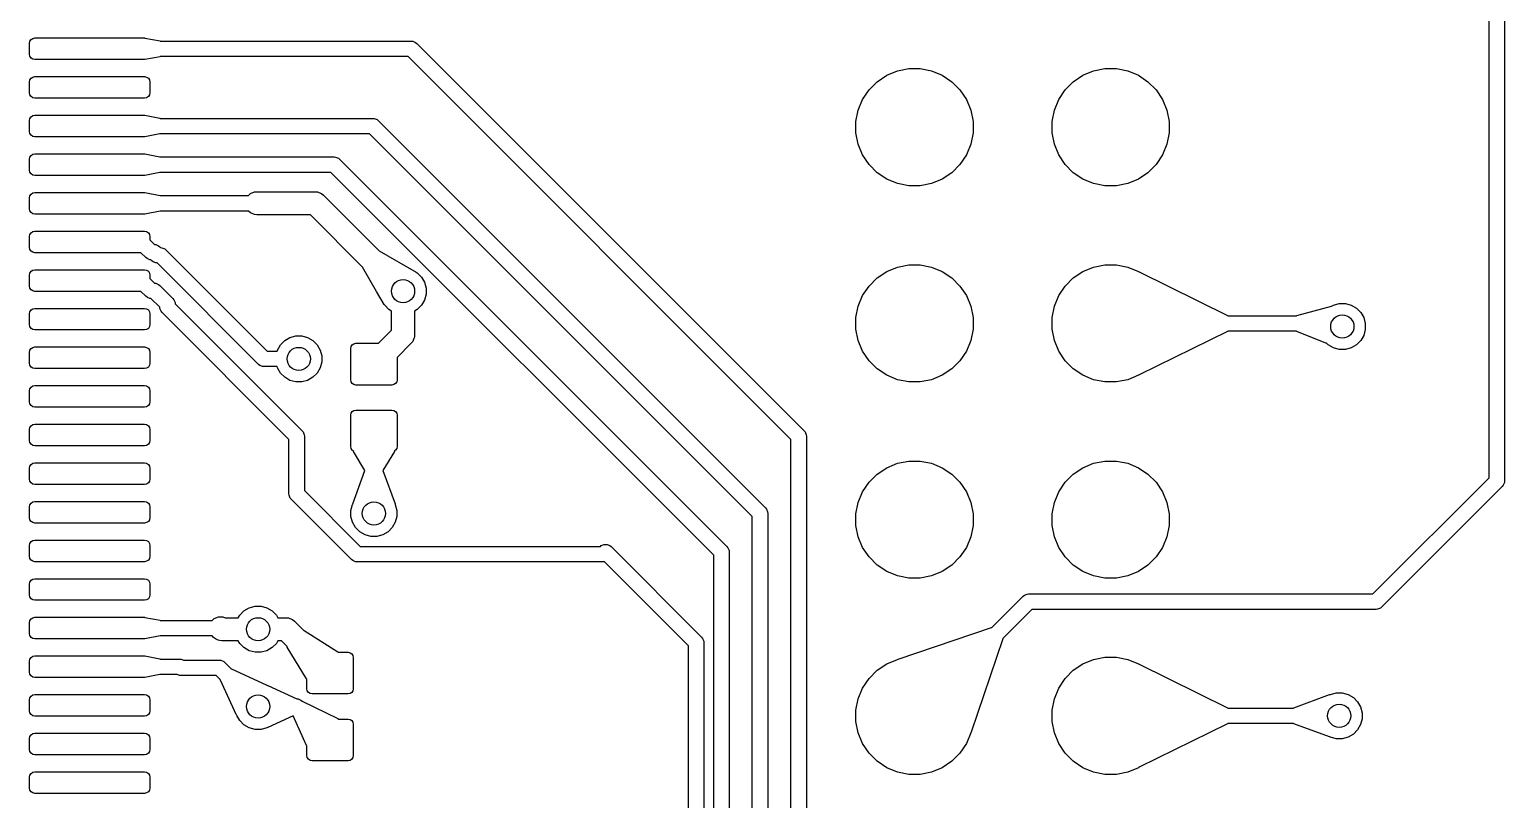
# Model space of a CAD drawing. Header units: inches. Extents: x 2.77 to 6.15, y -3.57 to -1.68.
# Drawn here: x 4.509 to 5.261, y -2.98 to -2.588 of the extents above; entities that cross this region are included whole.
import ezdxf

# ---------------------------------------------------------------- set-up
doc = ezdxf.new("R2010")
doc.units = ezdxf.units.IN
doc.header["$MEASUREMENT"] = 0
doc.layers.add('F.Cu', color=13, linetype='CONTINUOUS', true_color=0xc83434)

msp = doc.modelspace()

# ---------------------------------------------------------------- linework, layer by layer
at = {"layer": 'F.Cu', "linetype": 'CONTINUOUS'}
for p, q in [((5.25354, -2.81648), (5.25354, -2.4851)), ((5.26142, -2.48346), (5.26142, -2.81811)), ((4.50945, -2.59508), (4.50966, -2.59402)), ((4.50966, -2.59402), (4.51026, -2.59313)), ((4.51026, -2.59313), (4.51115, -2.59253)), ((4.51115, -2.59253), (4.5122, -2.59232)), ((4.5122, -2.59232), (4.56811, -2.59232)), ((4.56811, -2.59232), (4.56819, -2.59234)), ((4.56819, -2.59234), (4.5682, -2.59234)), ((4.5682, -2.59234), (4.576, -2.59383)), ((4.576, -2.59383), (4.57611, -2.5939)), ((4.57611, -2.5939), (4.70413, -2.5939)), ((4.70413, -2.5939), (4.7049, -2.59397)), ((4.7049, -2.59397), (4.70632, -2.59456)), ((4.50945, -2.60059), (4.50945, -2.59508)), ((4.50966, -2.60165), (4.50945, -2.60059)), ((4.51026, -2.60254), (4.50966, -2.60165)), ((4.57614, -2.60177), (4.576, -2.60184)), ((4.7025, -2.60177), (4.57614, -2.60177)), ((4.89764, -2.79691), (4.7025, -2.60177)), ((4.70632, -2.59456), (4.70692, -2.59505)), ((4.70692, -2.59505), (4.90436, -2.79249)), ((4.51115, -2.60314), (4.51026, -2.60254)), ((4.5122, -2.60335), (4.51115, -2.60314)), ((4.56811, -2.60335), (4.5122, -2.60335)), ((4.56819, -2.60333), (4.56811, -2.60335)), ((4.5682, -2.60333), (4.56819, -2.60333)), ((4.576, -2.60184), (4.5682, -2.60333)), ((4.94649, -2.61134), (4.95192, -2.60909)), ((4.95192, -2.60909), (4.95769, -2.60794)), ((4.95769, -2.60794), (4.96357, -2.60794)), ((4.96357, -2.60794), (4.96934, -2.60909)), ((4.96934, -2.60909), (4.97477, -2.61134)), ((5.04649, -2.61134), (5.05192, -2.60909)), ((5.05192, -2.60909), (5.05769, -2.60794)), ((5.05769, -2.60794), (5.06357, -2.60794)), ((5.06357, -2.60794), (5.06934, -2.60909)), ((5.06934, -2.60909), (5.07477, -2.61134)), ((4.50945, -2.61476), (4.50966, -2.61371)), ((4.50945, -2.62028), (4.50945, -2.61476)), ((4.50966, -2.61371), (4.51026, -2.61282)), ((4.51026, -2.61282), (4.51115, -2.61222)), ((4.51115, -2.61222), (4.5122, -2.61201)), ((4.5122, -2.61201), (4.56811, -2.61201)), ((4.56811, -2.61201), (4.56916, -2.61222)), ((4.56916, -2.61222), (4.57006, -2.61282)), ((4.57006, -2.61282), (4.57066, -2.61371)), ((4.57066, -2.61371), (4.57087, -2.61476)), ((4.57087, -2.61476), (4.57087, -2.62028)), ((4.93744, -2.61876), (4.9416, -2.6146)), ((4.9416, -2.6146), (4.94649, -2.61134)), ((4.97477, -2.61134), (4.97966, -2.6146)), ((4.97966, -2.6146), (4.98382, -2.61876)), ((5.03744, -2.61876), (5.0416, -2.6146)), ((5.0416, -2.6146), (5.04649, -2.61134)), ((5.07477, -2.61134), (5.07966, -2.6146)), ((5.07966, -2.6146), (5.08382, -2.61876)), ((4.50966, -2.62133), (4.50945, -2.62028)), ((4.51026, -2.62222), (4.50966, -2.62133)), ((4.51115, -2.62282), (4.51026, -2.62222)), ((4.5122, -2.62303), (4.51115, -2.62282)), ((4.56811, -2.62303), (4.5122, -2.62303)), ((4.56916, -2.62282), (4.56811, -2.62303)), ((4.57006, -2.62222), (4.56916, -2.62282)), ((4.57066, -2.62133), (4.57006, -2.62222)), ((4.57087, -2.62028), (4.57066, -2.62133)), ((4.93192, -2.62909), (4.93417, -2.62365)), ((4.93417, -2.62365), (4.93744, -2.61876)), ((4.98382, -2.61876), (4.98709, -2.62365)), ((4.98709, -2.62365), (4.98934, -2.62909)), ((5.03192, -2.62909), (5.03417, -2.62365)), ((5.03417, -2.62365), (5.03744, -2.61876)), ((5.08382, -2.61876), (5.08709, -2.62365)), ((5.08709, -2.62365), (5.08934, -2.62909)), ((4.51115, -2.6319), (4.5122, -2.63169)), ((4.5122, -2.63169), (4.56811, -2.63169)), ((4.56811, -2.63169), (4.56823, -2.63172)), ((4.56823, -2.63172), (4.56824, -2.63172)), ((4.56824, -2.63172), (4.56825, -2.63172)), ((4.56825, -2.63172), (4.57591, -2.63318)), ((4.93077, -2.63485), (4.93192, -2.62909)), ((4.98934, -2.62909), (4.99049, -2.63485)), ((5.03077, -2.63485), (5.03192, -2.62909)), ((5.08934, -2.62909), (5.09049, -2.63485)), ((4.50945, -2.63445), (4.50966, -2.63339)), ((4.50945, -2.63996), (4.50945, -2.63445)), ((4.50966, -2.63339), (4.51026, -2.6325)), ((4.51026, -2.6325), (4.51115, -2.6319)), ((4.57591, -2.63318), (4.57608, -2.63325)), ((4.57608, -2.63325), (4.57611, -2.63327)), ((4.57611, -2.63327), (4.68445, -2.63327)), ((4.68445, -2.63327), (4.68522, -2.63334)), ((4.68522, -2.63334), (4.68664, -2.63393)), ((4.68664, -2.63393), (4.68723, -2.63442)), ((4.68723, -2.63442), (4.88467, -2.83186)), ((4.93077, -2.64074), (4.93077, -2.63485)), ((4.99049, -2.63485), (4.99049, -2.64074)), ((5.03077, -2.64074), (5.03077, -2.63485)), ((5.09049, -2.63485), (5.09049, -2.64074)), ((4.50966, -2.64102), (4.50945, -2.63996)), ((4.51026, -2.64191), (4.50966, -2.64102)), ((4.51115, -2.64251), (4.51026, -2.64191)), ((4.5122, -2.64272), (4.51115, -2.64251)), ((4.56811, -2.64272), (4.5122, -2.64272)), ((4.56823, -2.64269), (4.56811, -2.64272)), ((4.56824, -2.64269), (4.56823, -2.64269)), ((4.57594, -2.64123), (4.56824, -2.64269)), ((4.57606, -2.64118), (4.57594, -2.64123)), ((4.5761, -2.64116), (4.57606, -2.64118)), ((4.57612, -2.64114), (4.5761, -2.64116)), ((4.68282, -2.64114), (4.57612, -2.64114)), ((4.87795, -2.83628), (4.68282, -2.64114)), ((4.93192, -2.6465), (4.93077, -2.64074)), ((4.93417, -2.65194), (4.93192, -2.6465)), ((4.98934, -2.6465), (4.98709, -2.65194)), ((4.99049, -2.64074), (4.98934, -2.6465)), ((5.03192, -2.6465), (5.03077, -2.64074)), ((5.03417, -2.65194), (5.03192, -2.6465)), ((5.08934, -2.6465), (5.08709, -2.65194)), ((5.09049, -2.64074), (5.08934, -2.6465)), ((4.50945, -2.65413), (4.50966, -2.65308)), ((4.50945, -2.65965), (4.50945, -2.65413)), ((4.50966, -2.65308), (4.51026, -2.65219)), ((4.51026, -2.65219), (4.51115, -2.65159)), ((4.51115, -2.65159), (4.5122, -2.65138)), ((4.5122, -2.65138), (4.56811, -2.65138)), ((4.56811, -2.65138), (4.56823, -2.6514)), ((4.56823, -2.6514), (4.56824, -2.6514)), ((4.56824, -2.6514), (4.56825, -2.6514)), ((4.56825, -2.6514), (4.57591, -2.65286)), ((4.57591, -2.65286), (4.57608, -2.65293)), ((4.57608, -2.65293), (4.57611, -2.65295)), ((4.57611, -2.65295), (4.66476, -2.65295)), ((4.66476, -2.65295), (4.66553, -2.65303)), ((4.66553, -2.65303), (4.66695, -2.65362)), ((4.66695, -2.65362), (4.66755, -2.65411)), ((4.66755, -2.65411), (4.86499, -2.85155)), ((4.93744, -2.65683), (4.93417, -2.65194)), ((4.98709, -2.65194), (4.98382, -2.65683)), ((5.03744, -2.65683), (5.03417, -2.65194)), ((5.08709, -2.65194), (5.08382, -2.65683)), ((4.50966, -2.6607), (4.50945, -2.65965)), ((4.51026, -2.66159), (4.50966, -2.6607)), ((4.51115, -2.66219), (4.51026, -2.66159)), ((4.57594, -2.66091), (4.56824, -2.66238)), ((4.57606, -2.66087), (4.57594, -2.66091)), ((4.5761, -2.66085), (4.57606, -2.66087)), ((4.57612, -2.66083), (4.5761, -2.66085)), ((4.66313, -2.66083), (4.57612, -2.66083)), ((4.85827, -2.85596), (4.66313, -2.66083)), ((4.9416, -2.66099), (4.93744, -2.65683)), ((4.94649, -2.66425), (4.9416, -2.66099)), ((4.97966, -2.66099), (4.97477, -2.66425)), ((4.98382, -2.65683), (4.97966, -2.66099)), ((5.0416, -2.66099), (5.03744, -2.65683)), ((5.04649, -2.66425), (5.0416, -2.66099)), ((5.07966, -2.66099), (5.07477, -2.66425)), ((5.08382, -2.65683), (5.07966, -2.66099)), ((4.5122, -2.6624), (4.51115, -2.66219)), ((4.56811, -2.6624), (4.5122, -2.6624)), ((4.56823, -2.66238), (4.56811, -2.6624)), ((4.56824, -2.66238), (4.56823, -2.66238)), ((4.95192, -2.6665), (4.94649, -2.66425)), ((4.95769, -2.66765), (4.95192, -2.6665)), ((4.96357, -2.66765), (4.95769, -2.66765)), ((4.96934, -2.6665), (4.96357, -2.66765)), ((4.97477, -2.66425), (4.96934, -2.6665)), ((5.05192, -2.6665), (5.04649, -2.66425)), ((5.05769, -2.66765), (5.05192, -2.6665)), ((5.06357, -2.66765), (5.05769, -2.66765)), ((5.06934, -2.6665), (5.06357, -2.66765)), ((5.07477, -2.66425), (5.06934, -2.6665)), ((4.50945, -2.67382), (4.50966, -2.67276)), ((4.50945, -2.67933), (4.50945, -2.67382)), ((4.50966, -2.67276), (4.51026, -2.67187)), ((4.51026, -2.67187), (4.51115, -2.67127)), ((4.51115, -2.67127), (4.5122, -2.67106)), ((4.5122, -2.67106), (4.56811, -2.67106)), ((4.56811, -2.67106), (4.56819, -2.67108)), ((4.56819, -2.67108), (4.5682, -2.67108)), ((4.5682, -2.67108), (4.576, -2.67257)), ((4.576, -2.67257), (4.57611, -2.67264)), ((4.57611, -2.67264), (4.62114, -2.67264)), ((4.62114, -2.67264), (4.62211, -2.67166)), ((4.62211, -2.67166), (4.62424, -2.67078)), ((4.62424, -2.67078), (4.62539, -2.67067)), ((4.62539, -2.67067), (4.65511, -2.67067)), ((4.65511, -2.67067), (4.65626, -2.67078)), ((4.65626, -2.67078), (4.65687, -2.67104)), ((4.65687, -2.67104), (4.65839, -2.67166)), ((4.65839, -2.67166), (4.65928, -2.6724)), ((4.65928, -2.6724), (4.68757, -2.70069)), ((4.50966, -2.68039), (4.50945, -2.67933)), ((4.51026, -2.68128), (4.50966, -2.68039)), ((4.51115, -2.68188), (4.51026, -2.68128)), ((4.5122, -2.68209), (4.51115, -2.68188)), ((4.56811, -2.68209), (4.5122, -2.68209)), ((4.56819, -2.68207), (4.56811, -2.68209)), ((4.5682, -2.68207), (4.56819, -2.68207)), ((4.576, -2.68058), (4.5682, -2.68207)), ((4.57614, -2.68051), (4.576, -2.68058)), ((4.62114, -2.68051), (4.57614, -2.68051)), ((4.62211, -2.68149), (4.62114, -2.68051)), ((4.62424, -2.68237), (4.62211, -2.68149)), ((4.62539, -2.68248), (4.62424, -2.68237)), ((4.65266, -2.68248), (4.62539, -2.68248)), ((4.67925, -2.70907), (4.65266, -2.68248)), ((4.50966, -2.69245), (4.51026, -2.69156)), ((4.51026, -2.69156), (4.51115, -2.69096)), ((4.51115, -2.69096), (4.5122, -2.69075)), ((4.5122, -2.69075), (4.56811, -2.69075)), ((4.56811, -2.69075), (4.56916, -2.69096)), ((4.56916, -2.69096), (4.57006, -2.69156)), ((4.57006, -2.69156), (4.57066, -2.69245)), ((4.50945, -2.6935), (4.50966, -2.69245)), ((4.50945, -2.69902), (4.50945, -2.6935)), ((4.50966, -2.70007), (4.50945, -2.69902)), ((4.57066, -2.69245), (4.57087, -2.6935)), ((4.57087, -2.6935), (4.57087, -2.69522)), ((4.57087, -2.69522), (4.57322, -2.69758)), ((4.57322, -2.69758), (4.5738, -2.69763)), ((4.5738, -2.69763), (4.57522, -2.69822)), ((4.57522, -2.69822), (4.57581, -2.69871)), ((4.57581, -2.69871), (4.57624, -2.69914)), ((4.57624, -2.69914), (4.57697, -2.69921)), ((4.57697, -2.69921), (4.57839, -2.6998)), ((4.51026, -2.70096), (4.50966, -2.70007)), ((4.51115, -2.70156), (4.51026, -2.70096)), ((4.5122, -2.70177), (4.51115, -2.70156)), ((4.56628, -2.70177), (4.5122, -2.70177)), ((4.56879, -2.70428), (4.56628, -2.70177)), ((4.56939, -2.70477), (4.56879, -2.70428)), ((4.5698, -2.70494), (4.56939, -2.70477)), ((4.57081, -2.70536), (4.5698, -2.70494)), ((4.57138, -2.70541), (4.57081, -2.70536)), ((4.57182, -2.70585), (4.57138, -2.70541)), ((4.57242, -2.70634), (4.57182, -2.70585)), ((4.57384, -2.70693), (4.57242, -2.70634)), ((4.57456, -2.707), (4.57384, -2.70693)), ((4.62625, -2.75869), (4.57456, -2.707)), ((4.57839, -2.6998), (4.57898, -2.70029)), ((4.57898, -2.70029), (4.63066, -2.75197)), ((4.68757, -2.70069), (4.68775, -2.70073)), ((4.68775, -2.70073), (4.70664, -2.71173)), ((4.50945, -2.71319), (4.50966, -2.71213)), ((4.50945, -2.7187), (4.50945, -2.71319)), ((4.50966, -2.71213), (4.51026, -2.71124)), ((4.51026, -2.71124), (4.51115, -2.71064)), ((4.51115, -2.71064), (4.5122, -2.71043)), ((4.5122, -2.71043), (4.56811, -2.71043)), ((4.56811, -2.71043), (4.56916, -2.71064)), ((4.56916, -2.71064), (4.57006, -2.71124)), ((4.57006, -2.71124), (4.57066, -2.71213)), ((4.57066, -2.71213), (4.57087, -2.71319)), ((4.57087, -2.71319), (4.57087, -2.7149)), ((4.67927, -2.70921), (4.67925, -2.70907)), ((4.68642, -2.7215), (4.67927, -2.70921)), ((4.70664, -2.71173), (4.70664, -2.71174)), ((4.70664, -2.71174), (4.70709, -2.71199)), ((4.70709, -2.71199), (4.70927, -2.71417)), ((4.70927, -2.71417), (4.71081, -2.71684)), ((4.93744, -2.71876), (4.9416, -2.7146)), ((4.9416, -2.7146), (4.94649, -2.71134)), ((4.94649, -2.71134), (4.95192, -2.70909)), ((4.95192, -2.70909), (4.95769, -2.70794)), ((4.95769, -2.70794), (4.96357, -2.70794)), ((4.96357, -2.70794), (4.96934, -2.70909)), ((4.96934, -2.70909), (4.97477, -2.71134)), ((4.97477, -2.71134), (4.97966, -2.7146)), ((4.97966, -2.7146), (4.98382, -2.71876)), ((5.03744, -2.71876), (5.0416, -2.7146)), ((5.0416, -2.7146), (5.04649, -2.71134)), ((5.04649, -2.71134), (5.05192, -2.70909)), ((5.05192, -2.70909), (5.05769, -2.70794)), ((5.05769, -2.70794), (5.06357, -2.70794)), ((5.06357, -2.70794), (5.06934, -2.70909)), ((5.06934, -2.70909), (5.07477, -2.71134)), ((5.07477, -2.71134), (5.07505, -2.71152)), ((5.07505, -2.71152), (5.07517, -2.71153)), ((5.07517, -2.71153), (5.12023, -2.73373)), ((4.50966, -2.71976), (4.50945, -2.7187)), ((4.51026, -2.72065), (4.50966, -2.71976)), ((4.51115, -2.72125), (4.51026, -2.72065)), ((4.5122, -2.72146), (4.51115, -2.72125)), ((4.56628, -2.72146), (4.5122, -2.72146)), ((4.56879, -2.72396), (4.56628, -2.72146)), ((4.57087, -2.7149), (4.57322, -2.71726)), ((4.57322, -2.71726), (4.5738, -2.71732)), ((4.5738, -2.71732), (4.57522, -2.71791)), ((4.57522, -2.71791), (4.57581, -2.7184)), ((4.57581, -2.7184), (4.58259, -2.72517)), ((4.69027, -2.72811), (4.68642, -2.7215)), ((4.71081, -2.71684), (4.71161, -2.71982)), ((4.71161, -2.71982), (4.71161, -2.72291)), ((4.93417, -2.72365), (4.93744, -2.71876)), ((4.98382, -2.71876), (4.98709, -2.72365)), ((5.03417, -2.72365), (5.03744, -2.71876)), ((4.56939, -2.72445), (4.56879, -2.72396)), ((4.56961, -2.72454), (4.56939, -2.72445)), ((4.57081, -2.72504), (4.56961, -2.72454)), ((4.57138, -2.7251), (4.57081, -2.72504)), ((4.57589, -2.7296), (4.57138, -2.7251)), ((4.57594, -2.73018), (4.57589, -2.7296)), ((4.58259, -2.72517), (4.58308, -2.72577)), ((4.58308, -2.72577), (4.58323, -2.72614)), ((4.58323, -2.72614), (4.58366, -2.72719)), ((4.58366, -2.72719), (4.58372, -2.72776)), ((4.58372, -2.72776), (4.64845, -2.79249)), ((4.69028, -2.72813), (4.69027, -2.72811)), ((4.69053, -2.72855), (4.69028, -2.72813)), ((4.69271, -2.73073), (4.69053, -2.72855)), ((4.70927, -2.72855), (4.70709, -2.73073)), ((4.71081, -2.72588), (4.70927, -2.72855)), ((4.71161, -2.72291), (4.71081, -2.72588)), ((4.93077, -2.73485), (4.93192, -2.72909)), ((4.93192, -2.72909), (4.93417, -2.72365)), ((4.98709, -2.72365), (4.98934, -2.72909)), ((4.98934, -2.72909), (4.99049, -2.73485)), ((5.03077, -2.73485), (5.03192, -2.72909)), ((5.03192, -2.72909), (5.03417, -2.72365)), ((5.15557, -2.73377), (5.17321, -2.72904)), ((5.17321, -2.72904), (5.17422, -2.72846)), ((5.17422, -2.72846), (5.1772, -2.72766)), ((5.1772, -2.72766), (5.18028, -2.72766)), ((5.18028, -2.72766), (5.18326, -2.72846)), ((5.18326, -2.72846), (5.18593, -2.73)), ((4.50945, -2.73287), (4.50966, -2.73182)), ((4.50945, -2.73839), (4.50945, -2.73287)), ((4.50966, -2.73182), (4.51026, -2.73093)), ((4.51026, -2.73093), (4.51115, -2.73033)), ((4.51115, -2.73033), (4.5122, -2.73012)), ((4.5122, -2.73012), (4.56811, -2.73012)), ((4.56811, -2.73012), (4.56916, -2.73033)), ((4.56916, -2.73033), (4.57006, -2.73093)), ((4.57006, -2.73093), (4.57066, -2.73182)), ((4.57066, -2.73182), (4.57087, -2.73287)), ((4.57087, -2.73287), (4.57087, -2.73839)), ((4.57653, -2.7316), (4.57594, -2.73018)), ((4.57702, -2.73219), (4.57653, -2.7316)), ((4.64173, -2.79691), (4.57702, -2.73219)), ((4.69399, -2.73148), (4.69271, -2.73073)), ((4.69399, -2.74128), (4.69399, -2.73148)), ((4.70709, -2.73073), (4.7058, -2.73148)), ((4.7058, -2.73148), (4.7058, -2.74373)), ((4.93077, -2.74074), (4.93077, -2.73485)), ((4.99049, -2.73485), (4.99049, -2.74074)), ((5.03077, -2.74074), (5.03077, -2.73485)), ((5.12023, -2.73373), (5.12034, -2.73386)), ((5.12034, -2.73386), (5.15541, -2.73386)), ((5.15541, -2.73386), (5.15557, -2.73377)), ((5.18593, -2.73), (5.18811, -2.73218)), ((5.18811, -2.73218), (5.18965, -2.73485)), ((5.18965, -2.73485), (5.19045, -2.73783)), ((4.50966, -2.73944), (4.50945, -2.73839)), ((4.51026, -2.74033), (4.50966, -2.73944)), ((4.51115, -2.74093), (4.51026, -2.74033)), ((4.5122, -2.74114), (4.51115, -2.74093)), ((4.56811, -2.74114), (4.5122, -2.74114)), ((4.56916, -2.74093), (4.56811, -2.74114)), ((4.57006, -2.74033), (4.56916, -2.74093)), ((4.57066, -2.73944), (4.57006, -2.74033)), ((4.57087, -2.73839), (4.57066, -2.73944)), ((4.64221, -2.74499), (4.64519, -2.7442)), ((4.64519, -2.7442), (4.64827, -2.7442)), ((4.64827, -2.7442), (4.65125, -2.74499)), ((4.68732, -2.74795), (4.69399, -2.74128)), ((4.7058, -2.74373), (4.70569, -2.74488)), ((4.93192, -2.7465), (4.93077, -2.74074)), ((4.99049, -2.74074), (4.98934, -2.7465)), ((5.03192, -2.7465), (5.03077, -2.74074)), ((5.12023, -2.74186), (5.07517, -2.76406)), ((5.12035, -2.74177), (5.12023, -2.74186)), ((5.12037, -2.74173), (5.12035, -2.74177)), ((5.1554, -2.74173), (5.12037, -2.74173)), ((5.15552, -2.74185), (5.1554, -2.74173)), ((5.17039, -2.7479), (5.15552, -2.74185)), ((5.18965, -2.74389), (5.18811, -2.74656)), ((5.19045, -2.74091), (5.18965, -2.74389)), ((5.19045, -2.73783), (5.19045, -2.74091)), ((4.50945, -2.75256), (4.50966, -2.7515)), ((4.50966, -2.7515), (4.51026, -2.75061)), ((4.51026, -2.75061), (4.51115, -2.75001)), ((4.51115, -2.75001), (4.5122, -2.7498)), ((4.5122, -2.7498), (4.56811, -2.7498)), ((4.56811, -2.7498), (4.56916, -2.75001)), ((4.56916, -2.75001), (4.57006, -2.75061)), ((4.57006, -2.75061), (4.57066, -2.7515)), ((4.57066, -2.7515), (4.57087, -2.75256)), ((4.63066, -2.75197), (4.63566, -2.75197)), ((4.63566, -2.75197), (4.63582, -2.75139)), ((4.63582, -2.75139), (4.63736, -2.74872)), ((4.63736, -2.74872), (4.63954, -2.74654)), ((4.63954, -2.74654), (4.64221, -2.74499)), ((4.65125, -2.74499), (4.65392, -2.74654)), ((4.65392, -2.74654), (4.6561, -2.74872)), ((4.6561, -2.74872), (4.65764, -2.75139)), ((4.65764, -2.75139), (4.65844, -2.75436)), ((4.67323, -2.75061), (4.67343, -2.74959)), ((4.67323, -2.76656), (4.67323, -2.75061)), ((4.67343, -2.74959), (4.67401, -2.74873)), ((4.67401, -2.74873), (4.67487, -2.74816)), ((4.67487, -2.74816), (4.67589, -2.74795)), ((4.67589, -2.74795), (4.68732, -2.74795)), ((4.70407, -2.7479), (4.69685, -2.75512)), ((4.70481, -2.74701), (4.70407, -2.7479)), ((4.70543, -2.7455), (4.70481, -2.74701)), ((4.70569, -2.74488), (4.70543, -2.7455)), ((4.93417, -2.75194), (4.93192, -2.7465)), ((4.93744, -2.75683), (4.93417, -2.75194)), ((4.98709, -2.75194), (4.98382, -2.75683)), ((4.98934, -2.7465), (4.98709, -2.75194)), ((5.03417, -2.75194), (5.03192, -2.7465)), ((5.03744, -2.75683), (5.03417, -2.75194)), ((5.17062, -2.74793), (5.17039, -2.7479)), ((5.1707, -2.74789), (5.17062, -2.74793)), ((5.17155, -2.74874), (5.1707, -2.74789)), ((5.17422, -2.75028), (5.17155, -2.74874)), ((5.1772, -2.75108), (5.17422, -2.75028)), ((5.18028, -2.75108), (5.1772, -2.75108)), ((5.18326, -2.75028), (5.18028, -2.75108)), ((5.18593, -2.74874), (5.18326, -2.75028)), ((5.18811, -2.74656), (5.18593, -2.74874)), ((4.50945, -2.75807), (4.50945, -2.75256)), ((4.50966, -2.75913), (4.50945, -2.75807)), ((4.51026, -2.76002), (4.50966, -2.75913)), ((4.57066, -2.75913), (4.57006, -2.76002)), ((4.57087, -2.75807), (4.57066, -2.75913)), ((4.57087, -2.75256), (4.57087, -2.75807)), ((4.62685, -2.75918), (4.62625, -2.75869)), ((4.62827, -2.75977), (4.62685, -2.75918)), ((4.65844, -2.75745), (4.65764, -2.76043)), ((4.65844, -2.75436), (4.65844, -2.75745)), ((4.69685, -2.75512), (4.69685, -2.76656)), ((4.9416, -2.76099), (4.93744, -2.75683)), ((4.98382, -2.75683), (4.97966, -2.76099)), ((5.0416, -2.76099), (5.03744, -2.75683)), ((4.51115, -2.76062), (4.51026, -2.76002)), ((4.5122, -2.76083), (4.51115, -2.76062)), ((4.56811, -2.76083), (4.5122, -2.76083)), ((4.56916, -2.76062), (4.56811, -2.76083)), ((4.57006, -2.76002), (4.56916, -2.76062)), ((4.62903, -2.75984), (4.62827, -2.75977)), ((4.63566, -2.75984), (4.62903, -2.75984)), ((4.63582, -2.76043), (4.63566, -2.75984)), ((4.63736, -2.7631), (4.63582, -2.76043)), ((4.63954, -2.76528), (4.63736, -2.7631)), ((4.64221, -2.76682), (4.63954, -2.76528)), ((4.64519, -2.76762), (4.64221, -2.76682)), ((4.65125, -2.76682), (4.64827, -2.76762)), ((4.65392, -2.76528), (4.65125, -2.76682)), ((4.6561, -2.7631), (4.65392, -2.76528)), ((4.65764, -2.76043), (4.6561, -2.7631)), ((4.67343, -2.76757), (4.67323, -2.76656)), ((4.69685, -2.76656), (4.69665, -2.76757)), ((4.94649, -2.76425), (4.9416, -2.76099)), ((4.95192, -2.7665), (4.94649, -2.76425)), ((4.95769, -2.76765), (4.95192, -2.7665)), ((4.96934, -2.7665), (4.96357, -2.76765)), ((4.97477, -2.76425), (4.96934, -2.7665)), ((4.97966, -2.76099), (4.97477, -2.76425)), ((5.04649, -2.76425), (5.0416, -2.76099)), ((5.05192, -2.7665), (5.04649, -2.76425)), ((5.05769, -2.76765), (5.05192, -2.7665)), ((5.06934, -2.7665), (5.06357, -2.76765)), ((5.07477, -2.76425), (5.06934, -2.7665)), ((5.07505, -2.76406), (5.07477, -2.76425)), ((5.07517, -2.76406), (5.07505, -2.76406)), ((4.50945, -2.77224), (4.50966, -2.77119)), ((4.50945, -2.77776), (4.50945, -2.77224)), ((4.50966, -2.77119), (4.51026, -2.7703)), ((4.51026, -2.7703), (4.51115, -2.7697)), ((4.51115, -2.7697), (4.5122, -2.76949)), ((4.5122, -2.76949), (4.56811, -2.76949)), ((4.56811, -2.76949), (4.56916, -2.7697)), ((4.56916, -2.7697), (4.57006, -2.7703)), ((4.57006, -2.7703), (4.57066, -2.77119)), ((4.57066, -2.77119), (4.57087, -2.77224)), ((4.57087, -2.77224), (4.57087, -2.77776)), ((4.64827, -2.76762), (4.64519, -2.76762)), ((4.67401, -2.76843), (4.67343, -2.76757)), ((4.67487, -2.76901), (4.67401, -2.76843)), ((4.67589, -2.76921), (4.67487, -2.76901)), ((4.69419, -2.76921), (4.67589, -2.76921)), ((4.69521, -2.76901), (4.69419, -2.76921)), ((4.69607, -2.76843), (4.69521, -2.76901)), ((4.69665, -2.76757), (4.69607, -2.76843)), ((4.96357, -2.76765), (4.95769, -2.76765)), ((5.06357, -2.76765), (5.05769, -2.76765)), ((4.50966, -2.77881), (4.50945, -2.77776)), ((4.51026, -2.7797), (4.50966, -2.77881)), ((4.51115, -2.7803), (4.51026, -2.7797)), ((4.5122, -2.78051), (4.51115, -2.7803)), ((4.56811, -2.78051), (4.5122, -2.78051)), ((4.56916, -2.7803), (4.56811, -2.78051)), ((4.57006, -2.7797), (4.56916, -2.7803)), ((4.57066, -2.77881), (4.57006, -2.7797)), ((4.57087, -2.77776), (4.57066, -2.77881)), ((4.67401, -2.78275), (4.67487, -2.78217)), ((4.67487, -2.78217), (4.67589, -2.78197)), ((4.67589, -2.78197), (4.69419, -2.78197)), ((4.69419, -2.78197), (4.69521, -2.78217)), ((4.69521, -2.78217), (4.69607, -2.78275)), ((4.51026, -2.78998), (4.51115, -2.78938)), ((4.51115, -2.78938), (4.5122, -2.78917)), ((4.5122, -2.78917), (4.56811, -2.78917)), ((4.56811, -2.78917), (4.56916, -2.78938)), ((4.56916, -2.78938), (4.57006, -2.78998)), ((4.67323, -2.78463), (4.67343, -2.78361)), ((4.67323, -2.80057), (4.67323, -2.78463)), ((4.67343, -2.78361), (4.67401, -2.78275)), ((4.69607, -2.78275), (4.69665, -2.78361)), ((4.69665, -2.78361), (4.69685, -2.78463)), ((4.69685, -2.78463), (4.69685, -2.80057)), ((4.50945, -2.79193), (4.50966, -2.79087)), ((4.50945, -2.79744), (4.50945, -2.79193)), ((4.50966, -2.79087), (4.51026, -2.78998)), ((4.57006, -2.78998), (4.57066, -2.79087)), ((4.57066, -2.79087), (4.57087, -2.79193)), ((4.57087, -2.79193), (4.57087, -2.79744)), ((4.64173, -2.82462), (4.64173, -2.79691)), ((4.64845, -2.79249), (4.64894, -2.79309)), ((4.64894, -2.79309), (4.64894, -2.79309)), ((4.64894, -2.79309), (4.64953, -2.79451)), ((4.64953, -2.79451), (4.64961, -2.79528)), ((4.64961, -2.79528), (4.64961, -2.82299)), ((4.89764, -3.34646), (4.89764, -2.79691)), ((4.90436, -2.79249), (4.90485, -2.79309)), ((4.90485, -2.79309), (4.90485, -2.79309)), ((4.90485, -2.79309), (4.90544, -2.79451)), ((4.90544, -2.79451), (4.90551, -2.79528)), ((4.90551, -2.79528), (4.90551, -3.34483)), ((4.50966, -2.7985), (4.50945, -2.79744)), ((4.51026, -2.79939), (4.50966, -2.7985)), ((4.51115, -2.79999), (4.51026, -2.79939)), ((4.5122, -2.8002), (4.51115, -2.79999)), ((4.56811, -2.8002), (4.5122, -2.8002)), ((4.56916, -2.79999), (4.56811, -2.8002)), ((4.57006, -2.79939), (4.56916, -2.79999)), ((4.57066, -2.7985), (4.57006, -2.79939)), ((4.57087, -2.79744), (4.57066, -2.7985)), ((4.67343, -2.80159), (4.67323, -2.80057)), ((4.67401, -2.80245), (4.67343, -2.80159)), ((4.67457, -2.80282), (4.67401, -2.80245)), ((4.6746, -2.80303), (4.67457, -2.80282)), ((4.68048, -2.81282), (4.6746, -2.80303)), ((4.69548, -2.80303), (4.6896, -2.81282)), ((4.69554, -2.80281), (4.69548, -2.80303)), ((4.69607, -2.80245), (4.69554, -2.80281)), ((4.69665, -2.80159), (4.69607, -2.80245)), ((4.69685, -2.80057), (4.69665, -2.80159)), ((4.50945, -2.81161), (4.50966, -2.81056)), ((4.50945, -2.81713), (4.50945, -2.81161)), ((4.50966, -2.81056), (4.51026, -2.80967)), ((4.51026, -2.80967), (4.51115, -2.80907)), ((4.51115, -2.80907), (4.5122, -2.80886)), ((4.5122, -2.80886), (4.56811, -2.80886)), ((4.56811, -2.80886), (4.56916, -2.80907)), ((4.56916, -2.80907), (4.57006, -2.80967)), ((4.57006, -2.80967), (4.57066, -2.81056)), ((4.57066, -2.81056), (4.57087, -2.81161)), ((4.57087, -2.81161), (4.57087, -2.81713)), ((4.9416, -2.8146), (4.94649, -2.81134)), ((4.94649, -2.81134), (4.95192, -2.80909)), ((4.95192, -2.80909), (4.95769, -2.80794)), ((4.95769, -2.80794), (4.96357, -2.80794)), ((4.96357, -2.80794), (4.96934, -2.80909)), ((4.96934, -2.80909), (4.97477, -2.81134)), ((4.97477, -2.81134), (4.97966, -2.8146)), ((5.0416, -2.8146), (5.04649, -2.81134)), ((5.04649, -2.81134), (5.05192, -2.80909)), ((5.05192, -2.80909), (5.05769, -2.80794)), ((5.05769, -2.80794), (5.06357, -2.80794)), ((5.06357, -2.80794), (5.06934, -2.80909)), ((5.06934, -2.80909), (5.07477, -2.81134)), ((5.07477, -2.81134), (5.07966, -2.8146)), ((4.50966, -2.81818), (4.50945, -2.81713)), ((4.51026, -2.81907), (4.50966, -2.81818)), ((4.51115, -2.81967), (4.51026, -2.81907)), ((4.5122, -2.81988), (4.51115, -2.81967)), ((4.56811, -2.81988), (4.5122, -2.81988)), ((4.56916, -2.81967), (4.56811, -2.81988)), ((4.57006, -2.81907), (4.56916, -2.81967)), ((4.57066, -2.81818), (4.57006, -2.81907)), ((4.57087, -2.81713), (4.57066, -2.81818)), ((4.67428, -2.82972), (4.68048, -2.81282)), ((4.6896, -2.81282), (4.6958, -2.82972)), ((4.93417, -2.82365), (4.93744, -2.81876)), ((4.93744, -2.81876), (4.9416, -2.8146)), ((4.97966, -2.8146), (4.98382, -2.81876)), ((4.98382, -2.81876), (4.98709, -2.82365)), ((5.03417, -2.82365), (5.03744, -2.81876)), ((5.03744, -2.81876), (5.0416, -2.8146)), ((5.07966, -2.8146), (5.08382, -2.81876)), ((5.08382, -2.81876), (5.08709, -2.82365)), ((5.19435, -2.87567), (5.25354, -2.81648)), ((5.26134, -2.81888), (5.26075, -2.8203)), ((5.26142, -2.81811), (5.26134, -2.81888)), ((4.64181, -2.82539), (4.64173, -2.82462)), ((4.6424, -2.82681), (4.64181, -2.82539)), ((4.64289, -2.8274), (4.6424, -2.82681)), ((4.64961, -2.82299), (4.67808, -2.85146)), ((4.93192, -2.82909), (4.93417, -2.82365)), ((4.98709, -2.82365), (4.98934, -2.82909)), ((5.03192, -2.82909), (5.03417, -2.82365)), ((5.08709, -2.82365), (5.08934, -2.82909)), ((5.26026, -2.82089), (5.19877, -2.88239)), ((5.26075, -2.8203), (5.26026, -2.82089)), ((4.50945, -2.8313), (4.50966, -2.83024)), ((4.50945, -2.83681), (4.50945, -2.8313)), ((4.50966, -2.83024), (4.51026, -2.82935)), ((4.51026, -2.82935), (4.51115, -2.82875)), ((4.51115, -2.82875), (4.5122, -2.82854)), ((4.5122, -2.82854), (4.56811, -2.82854)), ((4.56811, -2.82854), (4.56916, -2.82875)), ((4.56916, -2.82875), (4.57006, -2.82935)), ((4.57006, -2.82935), (4.57066, -2.83024)), ((4.57066, -2.83024), (4.57087, -2.8313)), ((4.57087, -2.8313), (4.57087, -2.83681)), ((4.67366, -2.85818), (4.64289, -2.8274)), ((4.67333, -2.8331), (4.67413, -2.83013)), ((4.67333, -2.83619), (4.67333, -2.8331)), ((4.67413, -2.83013), (4.67428, -2.82986)), ((4.67428, -2.82986), (4.67428, -2.82972)), ((4.6958, -2.82972), (4.69579, -2.82985)), ((4.69579, -2.82985), (4.69595, -2.83013)), ((4.69595, -2.83013), (4.69675, -2.8331)), ((4.69675, -2.8331), (4.69675, -2.83619)), ((4.88467, -2.83186), (4.88516, -2.83246)), ((4.88516, -2.83246), (4.88575, -2.83388)), ((4.88575, -2.83388), (4.88583, -2.83465)), ((4.88583, -2.83465), (4.88583, -3.34483)), ((4.93077, -2.83485), (4.93192, -2.82909)), ((4.93077, -2.84074), (4.93077, -2.83485)), ((4.98934, -2.82909), (4.99049, -2.83485)), ((4.99049, -2.83485), (4.99049, -2.84074)), ((5.03077, -2.83485), (5.03192, -2.82909)), ((5.03077, -2.84074), (5.03077, -2.83485)), ((5.08934, -2.82909), (5.09049, -2.83485)), ((5.09049, -2.83485), (5.09049, -2.84074)), ((4.50966, -2.83787), (4.50945, -2.83681)), ((4.51026, -2.83876), (4.50966, -2.83787)), ((4.51115, -2.83936), (4.51026, -2.83876)), ((4.5122, -2.83957), (4.51115, -2.83936)), ((4.56811, -2.83957), (4.5122, -2.83957)), ((4.56916, -2.83936), (4.56811, -2.83957)), ((4.57006, -2.83876), (4.56916, -2.83936)), ((4.57066, -2.83787), (4.57006, -2.83876)), ((4.57087, -2.83681), (4.57066, -2.83787)), ((4.67413, -2.83917), (4.67333, -2.83619)), ((4.67567, -2.84184), (4.67413, -2.83917)), ((4.67785, -2.84402), (4.67567, -2.84184)), ((4.69441, -2.84184), (4.69223, -2.84402)), ((4.69595, -2.83917), (4.69441, -2.84184)), ((4.69675, -2.83619), (4.69595, -2.83917)), ((4.87795, -3.34646), (4.87795, -2.83628)), ((4.93192, -2.8465), (4.93077, -2.84074)), ((4.99049, -2.84074), (4.98934, -2.8465)), ((5.03192, -2.8465), (5.03077, -2.84074)), ((5.09049, -2.84074), (5.08934, -2.8465)), ((4.50945, -2.85098), (4.50966, -2.84993)), ((4.50966, -2.84993), (4.51026, -2.84904)), ((4.51026, -2.84904), (4.51115, -2.84844)), ((4.51115, -2.84844), (4.5122, -2.84823)), ((4.5122, -2.84823), (4.56811, -2.84823)), ((4.56811, -2.84823), (4.56916, -2.84844)), ((4.56916, -2.84844), (4.57006, -2.84904)), ((4.57006, -2.84904), (4.57066, -2.84993)), ((4.57066, -2.84993), (4.57087, -2.85098)), ((4.68052, -2.84556), (4.67785, -2.84402)), ((4.6835, -2.84636), (4.68052, -2.84556)), ((4.68658, -2.84636), (4.6835, -2.84636)), ((4.68956, -2.84556), (4.68658, -2.84636)), ((4.69223, -2.84402), (4.68956, -2.84556)), ((4.93417, -2.85194), (4.93192, -2.8465)), ((4.98934, -2.8465), (4.98709, -2.85194)), ((5.03417, -2.85194), (5.03192, -2.8465)), ((5.08934, -2.8465), (5.08709, -2.85194)), ((4.50945, -2.8565), (4.50945, -2.85098)), ((4.50966, -2.85755), (4.50945, -2.8565)), ((4.57087, -2.8565), (4.57066, -2.85755)), ((4.57087, -2.85098), (4.57087, -2.8565)), ((4.67808, -2.85146), (4.80048, -2.85146)), ((4.80048, -2.85146), (4.80096, -2.85106)), ((4.80096, -2.85106), (4.80238, -2.85047)), ((4.80238, -2.85047), (4.80392, -2.85047)), ((4.80392, -2.85047), (4.80534, -2.85106)), ((4.80534, -2.85106), (4.80534, -2.85106)), ((4.80534, -2.85106), (4.80593, -2.85155)), ((4.80593, -2.85155), (4.85211, -2.89773)), ((4.85827, -3.34646), (4.85827, -2.85596)), ((4.86499, -2.85155), (4.86548, -2.85214)), ((4.86548, -2.85214), (4.86548, -2.85214)), ((4.86548, -2.85214), (4.86607, -2.85356)), ((4.86607, -2.85356), (4.86614, -2.85433)), ((4.86614, -2.85433), (4.86614, -3.34483)), ((4.93744, -2.85683), (4.93417, -2.85194)), ((4.9416, -2.86099), (4.93744, -2.85683)), ((4.98382, -2.85683), (4.97966, -2.86099)), ((4.98709, -2.85194), (4.98382, -2.85683)), ((5.03744, -2.85683), (5.03417, -2.85194)), ((5.0416, -2.86099), (5.03744, -2.85683)), ((5.08382, -2.85683), (5.07966, -2.86099)), ((5.08709, -2.85194), (5.08382, -2.85683)), ((4.51026, -2.85844), (4.50966, -2.85755)), ((4.51115, -2.85904), (4.51026, -2.85844)), ((4.5122, -2.85925), (4.51115, -2.85904)), ((4.56811, -2.85925), (4.5122, -2.85925)), ((4.56916, -2.85904), (4.56811, -2.85925)), ((4.57006, -2.85844), (4.56916, -2.85904)), ((4.57066, -2.85755), (4.57006, -2.85844)), ((4.67426, -2.85867), (4.67366, -2.85818)), ((4.67467, -2.85884), (4.67426, -2.85867)), ((4.67568, -2.85926), (4.67467, -2.85884)), ((4.67645, -2.85933), (4.67568, -2.85926)), ((4.80209, -2.85933), (4.67645, -2.85933)), ((4.80254, -2.85929), (4.80209, -2.85933)), ((4.84539, -2.90214), (4.80254, -2.85929)), ((4.94649, -2.86425), (4.9416, -2.86099)), ((4.95192, -2.8665), (4.94649, -2.86425)), ((4.97477, -2.86425), (4.96934, -2.8665)), ((4.97966, -2.86099), (4.97477, -2.86425)), ((5.04649, -2.86425), (5.0416, -2.86099)), ((5.05192, -2.8665), (5.04649, -2.86425)), ((5.07477, -2.86425), (5.06934, -2.8665)), ((5.07966, -2.86099), (5.07477, -2.86425)), ((4.50945, -2.87067), (4.50966, -2.86961)), ((4.50945, -2.87618), (4.50945, -2.87067)), ((4.50966, -2.86961), (4.51026, -2.86872)), ((4.51026, -2.86872), (4.51115, -2.86812)), ((4.51115, -2.86812), (4.5122, -2.86791)), ((4.5122, -2.86791), (4.56811, -2.86791)), ((4.56811, -2.86791), (4.56916, -2.86812)), ((4.56916, -2.86812), (4.57006, -2.86872)), ((4.57006, -2.86872), (4.57066, -2.86961)), ((4.57066, -2.86961), (4.57087, -2.87067)), ((4.57087, -2.87067), (4.57087, -2.87618)), ((4.95769, -2.86765), (4.95192, -2.8665)), ((4.96357, -2.86765), (4.95769, -2.86765)), ((4.96934, -2.8665), (4.96357, -2.86765)), ((5.05769, -2.86765), (5.05192, -2.8665)), ((5.06357, -2.86765), (5.05769, -2.86765)), ((5.06934, -2.8665), (5.06357, -2.86765)), ((4.50966, -2.87724), (4.50945, -2.87618)), ((4.51026, -2.87813), (4.50966, -2.87724)), ((4.51115, -2.87873), (4.51026, -2.87813)), ((4.5122, -2.87894), (4.51115, -2.87873)), ((4.56811, -2.87894), (4.5122, -2.87894)), ((4.56916, -2.87873), (4.56811, -2.87894)), ((4.57006, -2.87813), (4.56916, -2.87873)), ((4.57066, -2.87724), (4.57006, -2.87813)), ((4.57087, -2.87618), (4.57066, -2.87724)), ((5.00007, -2.89279), (5.01604, -2.87682)), ((5.01604, -2.87682), (5.01663, -2.87633)), ((5.01663, -2.87633), (5.01805, -2.87574)), ((5.01805, -2.87574), (5.01882, -2.87567)), ((5.01882, -2.87567), (5.19435, -2.87567)), ((4.60361, -2.8882), (4.60574, -2.88732)), ((4.60574, -2.88732), (4.60804, -2.88732)), ((4.60804, -2.88732), (4.60919, -2.8878)), ((4.61587, -2.8878), (4.61661, -2.88651)), ((4.61661, -2.88651), (4.61879, -2.88433)), ((4.61879, -2.88433), (4.62146, -2.88279)), ((4.62146, -2.88279), (4.62444, -2.88199)), ((4.62444, -2.88199), (4.62753, -2.88199)), ((4.62753, -2.88199), (4.6305, -2.88279)), ((4.6305, -2.88279), (4.63317, -2.88433)), ((4.63317, -2.88433), (4.63535, -2.88651)), ((4.63535, -2.88651), (4.6361, -2.8878)), ((5.02045, -2.88354), (5.00565, -2.89834)), ((5.19598, -2.88354), (5.02045, -2.88354)), ((5.19675, -2.88347), (5.19598, -2.88354)), ((5.19817, -2.88288), (5.19675, -2.88347)), ((5.19877, -2.88239), (5.19817, -2.88288)), ((4.50945, -2.89035), (4.50966, -2.8893)), ((4.50945, -2.89587), (4.50945, -2.89035)), ((4.50966, -2.8893), (4.51026, -2.88841)), ((4.51026, -2.88841), (4.51115, -2.88781)), ((4.51115, -2.88781), (4.5122, -2.8876)), ((4.5122, -2.8876), (4.56811, -2.8876)), ((4.56811, -2.8876), (4.56819, -2.88762)), ((4.56819, -2.88762), (4.5682, -2.88762)), ((4.5682, -2.88762), (4.576, -2.8891)), ((4.576, -2.8891), (4.57611, -2.88917)), ((4.57611, -2.88917), (4.60264, -2.88917)), ((4.60264, -2.88917), (4.60361, -2.8882)), ((4.60919, -2.8878), (4.61587, -2.8878)), ((4.6361, -2.8878), (4.64031, -2.8878)), ((4.64031, -2.8878), (4.64147, -2.88791)), ((4.64147, -2.88791), (4.64217, -2.8882)), ((4.64217, -2.8882), (4.6436, -2.88879)), ((4.6436, -2.88879), (4.64449, -2.88952)), ((4.64449, -2.88952), (4.64918, -2.89422)), ((4.64918, -2.89422), (4.64923, -2.89422)), ((4.64923, -2.89422), (4.64926, -2.89422)), ((4.64926, -2.89422), (4.64926, -2.89422)), ((4.64926, -2.89422), (4.64938, -2.89428)), ((4.64938, -2.89428), (4.64942, -2.89431)), ((4.64942, -2.89431), (4.66668, -2.90518)), ((4.95234, -2.90894), (4.9999, -2.89278)), ((4.9999, -2.89278), (5.00007, -2.89279)), ((4.50966, -2.89692), (4.50945, -2.89587)), ((4.51026, -2.89781), (4.50966, -2.89692)), ((4.51115, -2.89841), (4.51026, -2.89781)), ((4.5122, -2.89862), (4.51115, -2.89841)), ((4.56811, -2.89862), (4.5122, -2.89862)), ((4.56819, -2.89861), (4.56811, -2.89862)), ((4.5682, -2.89861), (4.56819, -2.89861)), ((4.576, -2.89712), (4.5682, -2.89861)), ((4.57614, -2.89705), (4.576, -2.89712)), ((4.60252, -2.89705), (4.57614, -2.89705)), ((4.60271, -2.89729), (4.60252, -2.89705)), ((4.6033, -2.89788), (4.60271, -2.89729)), ((4.6042, -2.89861), (4.6033, -2.89788)), ((4.6057, -2.89923), (4.6042, -2.89861)), ((4.60633, -2.89949), (4.6057, -2.89923)), ((4.60748, -2.89961), (4.60633, -2.89949)), ((4.61587, -2.89961), (4.60748, -2.89961)), ((4.61661, -2.90089), (4.61587, -2.89961)), ((4.61879, -2.90307), (4.61661, -2.90089)), ((4.63535, -2.90089), (4.63317, -2.90307)), ((4.6361, -2.89961), (4.63535, -2.90089)), ((4.63787, -2.89961), (4.6361, -2.89961)), ((4.64082, -2.90256), (4.63787, -2.89961)), ((4.64083, -2.90258), (4.64082, -2.90256)), ((4.64083, -2.90262), (4.64083, -2.90258)), ((4.84539, -3.35327), (4.84539, -2.90214)), ((4.85211, -2.89773), (4.8526, -2.89832)), ((4.8526, -2.89832), (4.85309, -2.89949)), ((4.85309, -2.89949), (4.85319, -2.89974)), ((4.85319, -2.89974), (4.85327, -2.90051)), ((4.85327, -2.90051), (4.85327, -3.35164)), ((5.00565, -2.89853), (4.98948, -2.94608)), ((5.00565, -2.89834), (5.00567, -2.89838)), ((5.00567, -2.89838), (5.00565, -2.89853)), ((4.50945, -2.91004), (4.50966, -2.90898)), ((4.50945, -2.91555), (4.50945, -2.91004)), ((4.50966, -2.90898), (4.51026, -2.90809)), ((4.51026, -2.90809), (4.51115, -2.90749)), ((4.51115, -2.90749), (4.5122, -2.90728)), ((4.5122, -2.90728), (4.56811, -2.90728)), ((4.56811, -2.90728), (4.56823, -2.90731)), ((4.56823, -2.90731), (4.56824, -2.90731)), ((4.56824, -2.90731), (4.56825, -2.90731)), ((4.56825, -2.90731), (4.57591, -2.90877)), ((4.57591, -2.90877), (4.57608, -2.90884)), ((4.57608, -2.90884), (4.57611, -2.90886)), ((4.57611, -2.90886), (4.58602, -2.90886)), ((4.58602, -2.90886), (4.58679, -2.90893)), ((4.58679, -2.90893), (4.58803, -2.90945)), ((4.58803, -2.90945), (4.6063, -2.90945)), ((4.6063, -2.90945), (4.60707, -2.90952)), ((4.60707, -2.90952), (4.60849, -2.91011)), ((4.60849, -2.91011), (4.60908, -2.9106)), ((4.62146, -2.90461), (4.61879, -2.90307)), ((4.62444, -2.90541), (4.62146, -2.90461)), ((4.62753, -2.90541), (4.62444, -2.90541)), ((4.6305, -2.90461), (4.62753, -2.90541)), ((4.63317, -2.90307), (4.6305, -2.90461)), ((4.64089, -2.90278), (4.64083, -2.90262)), ((4.65066, -2.91894), (4.64089, -2.90278)), ((4.66668, -2.90518), (4.66681, -2.9053)), ((4.66681, -2.9053), (4.66686, -2.90538)), ((4.66686, -2.90538), (4.66687, -2.90543)), ((4.66687, -2.90543), (4.67183, -2.90543)), ((4.67183, -2.90543), (4.67285, -2.90564)), ((4.67285, -2.90564), (4.67371, -2.90621)), ((4.67371, -2.90621), (4.67429, -2.90707)), ((4.67429, -2.90707), (4.67449, -2.90809)), ((4.67449, -2.90809), (4.67449, -2.92404)), ((4.94649, -2.91134), (4.95192, -2.90909)), ((4.95192, -2.90909), (4.95225, -2.90902)), ((4.95225, -2.90902), (4.95234, -2.90894)), ((5.04649, -2.91134), (5.05192, -2.90909)), ((5.05192, -2.90909), (5.05769, -2.90794)), ((5.05769, -2.90794), (5.06357, -2.90794)), ((5.06357, -2.90794), (5.06934, -2.90909)), ((5.06934, -2.90909), (5.07477, -2.91134)), ((4.50966, -2.91661), (4.50945, -2.91555)), ((4.51026, -2.9175), (4.50966, -2.91661)), ((4.51115, -2.9181), (4.51026, -2.9175)), ((4.57594, -2.91682), (4.56824, -2.91828)), ((4.57606, -2.91677), (4.57594, -2.91682)), ((4.5761, -2.91675), (4.57606, -2.91677)), ((4.57612, -2.91673), (4.5761, -2.91675)), ((4.5846, -2.91673), (4.57612, -2.91673)), ((4.58481, -2.91682), (4.5846, -2.91673)), ((4.58585, -2.91725), (4.58481, -2.91682)), ((4.58661, -2.91732), (4.58585, -2.91725)), ((4.60467, -2.91732), (4.58661, -2.91732)), ((4.6067, -2.91935), (4.60467, -2.91732)), ((4.60908, -2.9106), (4.61227, -2.91379)), ((4.61227, -2.91379), (4.61238, -2.91378)), ((4.61238, -2.91378), (4.61238, -2.91378)), ((4.61238, -2.91378), (4.61247, -2.91381)), ((4.61247, -2.91381), (4.62158, -2.91803)), ((4.93744, -2.91876), (4.9416, -2.9146)), ((4.9416, -2.9146), (4.94649, -2.91134)), ((5.03744, -2.91876), (5.0416, -2.9146)), ((5.0416, -2.9146), (5.04649, -2.91134)), ((5.07477, -2.91134), (5.07505, -2.91152)), ((5.07505, -2.91152), (5.07517, -2.91153)), ((5.07517, -2.91153), (5.12023, -2.93373)), ((4.5122, -2.91831), (4.51115, -2.9181)), ((4.56811, -2.91831), (4.5122, -2.91831)), ((4.56823, -2.91828), (4.56811, -2.91831)), ((4.56824, -2.91828), (4.56823, -2.91828)), ((4.6067, -2.91942), (4.6067, -2.91935)), ((4.60674, -2.9196), (4.6067, -2.91942)), ((4.61485, -2.93712), (4.60674, -2.9196)), ((4.62158, -2.91803), (4.63002, -2.92194)), ((4.63002, -2.92194), (4.63017, -2.92204)), ((4.63017, -2.92204), (4.6302, -2.92208)), ((4.6302, -2.92208), (4.6305, -2.92216)), ((4.6305, -2.92216), (4.63084, -2.92235)), ((4.63084, -2.92235), (4.63092, -2.92235)), ((4.63092, -2.92235), (4.63093, -2.92236)), ((4.63093, -2.92236), (4.64567, -2.92913)), ((4.6507, -2.91899), (4.65066, -2.91894)), ((4.6507, -2.919), (4.6507, -2.91899)), ((4.6507, -2.91899), (4.6507, -2.91899)), ((4.65073, -2.91903), (4.6507, -2.919)), ((4.65074, -2.91904), (4.65073, -2.91903)), ((4.65087, -2.9191), (4.65074, -2.91904)), ((4.65087, -2.92404), (4.65087, -2.9191)), ((4.65107, -2.92505), (4.65087, -2.92404)), ((4.65164, -2.92591), (4.65107, -2.92505)), ((4.67429, -2.92505), (4.67371, -2.92591)), ((4.67449, -2.92404), (4.67429, -2.92505)), ((4.93192, -2.92909), (4.93417, -2.92365)), ((4.93417, -2.92365), (4.93744, -2.91876)), ((5.03192, -2.92909), (5.03417, -2.92365)), ((5.03417, -2.92365), (5.03744, -2.91876)), ((4.50945, -2.92972), (4.50966, -2.92867)), ((4.50945, -2.93524), (4.50945, -2.92972)), ((4.50966, -2.92867), (4.51026, -2.92778)), ((4.51026, -2.92778), (4.51115, -2.92718)), ((4.51115, -2.92718), (4.5122, -2.92697)), ((4.5122, -2.92697), (4.56811, -2.92697)), ((4.56811, -2.92697), (4.56916, -2.92718)), ((4.56916, -2.92718), (4.57006, -2.92778)), ((4.57006, -2.92778), (4.57066, -2.92867)), ((4.57066, -2.92867), (4.57087, -2.92972)), ((4.57087, -2.92972), (4.57087, -2.93524)), ((4.64567, -2.92913), (4.64644, -2.92921)), ((4.64644, -2.92921), (4.64786, -2.9298)), ((4.64786, -2.9298), (4.64845, -2.93029)), ((4.64845, -2.93029), (4.64845, -2.93029)), ((4.64845, -2.93029), (4.64847, -2.93029)), ((4.64847, -2.93029), (4.66669, -2.93926)), ((4.65251, -2.92649), (4.65164, -2.92591)), ((4.65352, -2.92669), (4.65251, -2.92649)), ((4.67183, -2.92669), (4.65352, -2.92669)), ((4.67285, -2.92649), (4.67183, -2.92669)), ((4.67371, -2.92591), (4.67285, -2.92649)), ((4.93077, -2.93485), (4.93192, -2.92909)), ((5.03077, -2.93485), (5.03192, -2.92909)), ((5.15395, -2.93375), (5.17223, -2.92703)), ((5.17223, -2.92703), (5.17237, -2.92704)), ((5.17237, -2.92704), (5.17265, -2.92688)), ((5.17265, -2.92688), (5.17562, -2.92609)), ((5.17562, -2.92609), (5.17871, -2.92609)), ((5.17871, -2.92609), (5.18169, -2.92688)), ((5.18169, -2.92688), (5.18436, -2.92842)), ((5.18436, -2.92842), (5.18654, -2.93061)), ((5.18654, -2.93061), (5.18808, -2.93328)), ((4.50966, -2.93629), (4.50945, -2.93524)), ((4.51026, -2.93718), (4.50966, -2.93629)), ((4.51115, -2.93778), (4.51026, -2.93718)), ((4.5122, -2.93799), (4.51115, -2.93778)), ((4.56811, -2.93799), (4.5122, -2.93799)), ((4.56916, -2.93778), (4.56811, -2.93799)), ((4.57006, -2.93718), (4.56916, -2.93778)), ((4.57066, -2.93629), (4.57006, -2.93718)), ((4.57087, -2.93524), (4.57066, -2.93629)), ((4.61495, -2.93725), (4.61485, -2.93712)), ((4.61499, -2.9373), (4.61495, -2.93725)), ((4.61507, -2.93759), (4.61499, -2.9373)), ((4.61661, -2.94026), (4.61507, -2.93759)), ((4.64381, -2.93787), (4.63093, -2.94379)), ((4.64915, -2.94955), (4.64381, -2.93787)), ((4.66669, -2.93926), (4.66686, -2.93945)), ((4.66686, -2.93945), (4.67183, -2.93945)), ((4.67183, -2.93945), (4.67285, -2.93965)), ((4.67285, -2.93965), (4.67371, -2.94023)), ((4.93077, -2.94074), (4.93077, -2.93485)), ((5.03077, -2.94074), (5.03077, -2.93485)), ((5.12023, -2.93373), (5.12034, -2.93386)), ((5.12034, -2.93386), (5.15378, -2.93386)), ((5.15378, -2.93385), (5.15395, -2.93375)), ((5.15378, -2.93386), (5.15378, -2.93385)), ((5.18808, -2.93328), (5.18888, -2.93625)), ((5.18888, -2.93934), (5.18808, -2.94232)), ((5.18888, -2.93625), (5.18888, -2.93934)), ((4.50966, -2.94835), (4.51026, -2.94746)), ((4.51026, -2.94746), (4.51115, -2.94686)), ((4.51115, -2.94686), (4.5122, -2.94665)), ((4.5122, -2.94665), (4.56811, -2.94665)), ((4.56811, -2.94665), (4.56916, -2.94686)), ((4.56916, -2.94686), (4.57006, -2.94746)), ((4.57006, -2.94746), (4.57066, -2.94835)), ((4.61879, -2.94244), (4.61661, -2.94026)), ((4.62146, -2.94398), (4.61879, -2.94244)), ((4.62444, -2.94478), (4.62146, -2.94398)), ((4.62753, -2.94478), (4.62444, -2.94478)), ((4.6305, -2.94398), (4.62753, -2.94478)), ((4.63084, -2.94379), (4.6305, -2.94398)), ((4.63093, -2.94379), (4.63084, -2.94379)), ((4.67371, -2.94023), (4.67429, -2.94109)), ((4.67429, -2.94109), (4.67449, -2.94211)), ((4.67449, -2.94211), (4.67449, -2.95805)), ((4.93192, -2.9465), (4.93077, -2.94074)), ((4.93417, -2.95194), (4.93192, -2.9465)), ((4.98934, -2.9465), (4.98709, -2.95194)), ((4.9894, -2.94617), (4.98934, -2.9465)), ((4.98948, -2.94608), (4.9894, -2.94617)), ((5.03192, -2.9465), (5.03077, -2.94074)), ((5.03417, -2.95194), (5.03192, -2.9465)), ((5.12023, -2.94186), (5.07517, -2.96406)), ((5.12035, -2.94177), (5.12023, -2.94186)), ((5.12037, -2.94173), (5.12035, -2.94177)), ((5.15383, -2.94173), (5.12037, -2.94173)), ((5.15395, -2.94184), (5.15383, -2.94173)), ((5.17223, -2.94856), (5.15395, -2.94184)), ((5.18436, -2.94717), (5.18169, -2.94871)), ((5.18654, -2.94499), (5.18436, -2.94717)), ((5.18808, -2.94232), (5.18654, -2.94499)), ((4.50945, -2.94941), (4.50966, -2.94835)), ((4.50945, -2.95492), (4.50945, -2.94941)), ((4.50966, -2.95598), (4.50945, -2.95492)), ((4.57066, -2.94835), (4.57087, -2.94941)), ((4.57087, -2.95492), (4.57066, -2.95598)), ((4.57087, -2.94941), (4.57087, -2.95492)), ((4.6507, -2.95295), (4.64915, -2.94955)), ((4.65087, -2.95312), (4.6507, -2.95295)), ((4.65087, -2.95805), (4.65087, -2.95312)), ((4.93744, -2.95683), (4.93417, -2.95194)), ((4.98709, -2.95194), (4.98382, -2.95683)), ((5.03744, -2.95683), (5.03417, -2.95194)), ((5.17238, -2.94855), (5.17223, -2.94856)), ((5.17265, -2.94871), (5.17238, -2.94855)), ((5.17562, -2.94951), (5.17265, -2.94871)), ((5.17871, -2.94951), (5.17562, -2.94951)), ((5.18169, -2.94871), (5.17871, -2.94951)), ((4.51026, -2.95687), (4.50966, -2.95598)), ((4.51115, -2.95747), (4.51026, -2.95687)), ((4.5122, -2.95768), (4.51115, -2.95747)), ((4.56811, -2.95768), (4.5122, -2.95768)), ((4.56916, -2.95747), (4.56811, -2.95768)), ((4.57006, -2.95687), (4.56916, -2.95747)), ((4.57066, -2.95598), (4.57006, -2.95687)), ((4.65107, -2.95907), (4.65087, -2.95805)), ((4.65164, -2.95993), (4.65107, -2.95907)), ((4.65251, -2.96051), (4.65164, -2.95993)), ((4.65352, -2.96071), (4.65251, -2.96051)), ((4.67183, -2.96071), (4.65352, -2.96071)), ((4.67285, -2.96051), (4.67183, -2.96071)), ((4.67371, -2.95993), (4.67285, -2.96051)), ((4.67429, -2.95907), (4.67371, -2.95993)), ((4.67449, -2.95805), (4.67429, -2.95907)), ((4.9416, -2.96099), (4.93744, -2.95683)), ((4.94649, -2.96425), (4.9416, -2.96099)), ((4.97966, -2.96099), (4.97477, -2.96425)), ((4.98382, -2.95683), (4.97966, -2.96099)), ((5.0416, -2.96099), (5.03744, -2.95683)), ((5.04649, -2.96425), (5.0416, -2.96099)), ((4.50945, -2.96909), (4.50966, -2.96804)), ((4.50945, -2.97461), (4.50945, -2.96909)), ((4.50966, -2.96804), (4.51026, -2.96715)), ((4.51026, -2.96715), (4.51115, -2.96655)), ((4.51115, -2.96655), (4.5122, -2.96634)), ((4.5122, -2.96634), (4.56811, -2.96634)), ((4.56811, -2.96634), (4.56916, -2.96655)), ((4.56916, -2.96655), (4.57006, -2.96715)), ((4.57006, -2.96715), (4.57066, -2.96804)), ((4.57066, -2.96804), (4.57087, -2.96909)), ((4.57087, -2.96909), (4.57087, -2.97461)), ((4.95192, -2.9665), (4.94649, -2.96425)), ((4.95769, -2.96765), (4.95192, -2.9665)), ((4.96357, -2.96765), (4.95769, -2.96765)), ((4.96934, -2.9665), (4.96357, -2.96765)), ((4.97477, -2.96425), (4.96934, -2.9665)), ((5.05192, -2.9665), (5.04649, -2.96425)), ((5.05769, -2.96765), (5.05192, -2.9665)), ((5.06357, -2.96765), (5.05769, -2.96765)), ((5.06934, -2.9665), (5.06357, -2.96765)), ((5.07477, -2.96425), (5.06934, -2.9665)), ((5.07505, -2.96406), (5.07477, -2.96425)), ((5.07517, -2.96406), (5.07505, -2.96406)), ((4.50966, -2.97566), (4.50945, -2.97461)), ((4.51026, -2.97655), (4.50966, -2.97566)), ((4.51115, -2.97715), (4.51026, -2.97655)), ((4.5122, -2.97736), (4.51115, -2.97715)), ((4.56811, -2.97736), (4.5122, -2.97736)), ((4.56916, -2.97715), (4.56811, -2.97736)), ((4.57006, -2.97655), (4.56916, -2.97715)), ((4.57066, -2.97566), (4.57006, -2.97655)), ((4.57087, -2.97461), (4.57066, -2.97566))]:
    msp.add_line(p, q, dxfattribs=at)
at = {"layer": 'F.Cu'}
for centre in [(4.6999, -2.72136), (5.17874, -2.73937), (4.64673, -2.75591), (4.68504, -2.83465), (4.62598, -2.8937), (4.62598, -2.93307), (5.17717, -2.9378)]:
    msp.add_circle(centre, 0.00591, dxfattribs=at)

doc.saveas('drawing.dxf')
